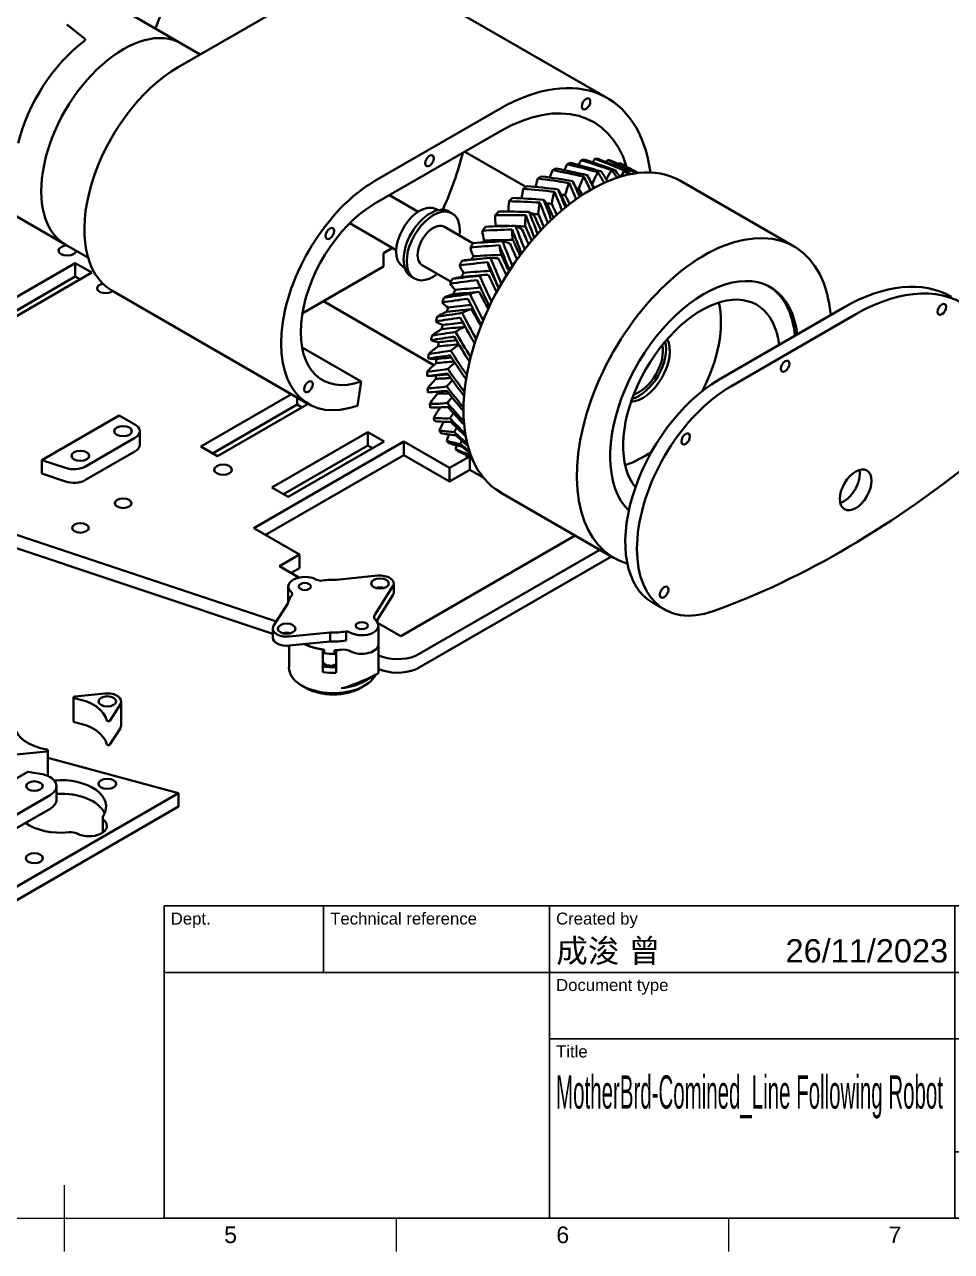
# Model space of a CAD drawing. Header units: millimetres. Extents: x 0 to 420, y 0 to 297.
# Drawn here: x 209 to 348.5, y 5 to 189.7 of the extents above; entities that cross this region are included whole.
import ezdxf
from ezdxf.enums import TextEntityAlignment as Align

# ---------------------------------------------------------------- set-up
doc = ezdxf.new("R2010")
doc.units = ezdxf.units.MM
doc.header["$LTSCALE"] = 0.75
for name, color, linetype, lineweight in [('BORDER', 7, 'Continuous', 25), ('TITLEBLOCK', 7, 'Continuous', 35), ('Visible', 7, 'Continuous', 50)]:
    doc.layers.add(name, color=color, linetype=linetype, lineweight=lineweight)
doc.styles.add('FusionTitle', font='Arial.ttf')

# ---------------------------------------------------------------- blocks, each defined once
blk = doc.blocks.new('ISO_A3_SHEET')
at = {"layer": 'BORDER'}
for p, q in [((215, 5), (215, 15)), ((20, 10), (410, 10)), ((265, 5), (265, 10)), ((315, 5), (315, 10))]:
    blk.add_line(p, q, dxfattribs=at)
at = {"layer": 'BORDER', "style": 'FusionTitle'}
for s, p in [('5', (240, 7.5)), ('6', (290, 7.5)), ('7', (340, 7.5))]:
    blk.add_text(s, height=2.5, dxfattribs=at).set_placement(p, align=Align.MIDDLE)
blk = doc.blocks.new('ISO_TITLEBLOCK')
at = {"layer": 'TITLEBLOCK'}
for p, q in [((0, 47), (-180, 47)), ((-180, 47), (-180, 0)), ((-156, 37), (-156, 47)), ((-122, 0), (-122, 47)), ((-61, 0), (-61, 47)), ((0, 0), (0, 47)), ((-180, 37), (0, 37)), ((-122, 27), (0, 27)), ((-61, 10), (0, 10)), ((-51, 0), (-51, 10)), ((-15, 0), (-15, 10)), ((-180, 0), (0, 0))]:
    blk.add_line(p, q, dxfattribs=at)
at = {"layer": 'TITLEBLOCK', "style": 'FusionTitle'}
for s, p in [('Dept.', (-179, 46)), ('Technical reference', (-155, 46)), ('Created by', (-121, 46)), ('Approved by', (-60, 46)), ('Document type', (-121, 36)), ('Document status', (-60, 36)), ('Title', (-121, 26)), ('DWG No.', (-60, 26)), ('Rev.', (-60, 9)), ('Date of issue', (-50, 9)), ('Sheet', (-14, 9))]:
    blk.add_text(s, height=1.8, dxfattribs=at).set_placement(p, align=Align.TOP_LEFT)
for tag, height, p in [('DEPT', 3.5, (-179, 42)), ('TECHNICAL_REFERENCE', 3.5, (-155, 42)), ('CREATED_BY', 3.5, (-121, 42)), ('APPROVED_BY', 3.5, (-60, 42)), ('DOCUMENT_TYPE', 3.5, (-121, 32)), ('DOCUMENT_STATUS', 3.5, (-60, 32)), ('TITLE_1', 5, (-121, 21.5)), ('TITLE_2', 5, (-121, 14)), ('TITLE_3', 5, (-121, 6.5)), ('DATE_OF_ISSUE', 3.5, (-50, 5))]:
    blk.add_attdef(tag, text='', height=height, dxfattribs=at).set_placement(p, align=Align.TOP_LEFT)
for tag, p in [('CREATED_DATE', (-62, 42)), ('APPROVED_DATE', (-0.99, 42))]:
    blk.add_attdef(tag, text='', height=3.5, dxfattribs=at).set_placement(p, align=Align.TOP_RIGHT)
for tag, height, p in [('DRAWING_NUMBER', 5, (-30.5, 19.75)), ('REV', 3.5, (-56, 4.85)), ('SHEET', 3.5, (-7.5, 4.85))]:
    blk.add_attdef(tag, text='', height=height, dxfattribs=at).set_placement(p, align=Align.TOP_CENTER)

msp = doc.modelspace()

# ---------------------------------------------------------------- linework, layer by layer
at = {"layer": 'Visible', "extrusion": (1e-16, 0.816497, 0.57735)}
for p, q in [((250.91, 194.08), (232.1, 183.22)), ((267.09, 195.68), (296.72, 178.58)), ((221.38, 193.27), (232.58, 186.81)), ((218.02, 187.54), (215.38, 189.66)), ((232.58, 186.81), (235.45, 185.15)), ((261.73, 166.12), (280.54, 176.97)), ((280.54, 173.57), (261.73, 162.71)), ((275.26, 170.52), (284.45, 165.22)), ((301.19, 167.37), (301.3, 167.3)), ((307.74, 166.12), (324.83, 156.25)), ((203.93, 163.03), (215.12, 156.57)), ((263.93, 163.99), (268.26, 161.49)), ((271.22, 161.71), (270.96, 161.86)), ((273.35, 161.24), (272.88, 161.51)), ((257.93, 159.75), (264.93, 155.71)), ((272.19, 159.22), (276.51, 156.72)), ((215.12, 156.57), (218.54, 154.6)), ((263.03, 155.26), (264.37, 156.04)), ((263.03, 153.22), (263.03, 155.26)), ((202.15, 145.41), (216.62, 153.76)), ((216.62, 151.72), (216.62, 153.76)), ((216.62, 153.76), (219.1, 152.34)), ((268.85, 153.45), (273.18, 150.95)), ((216.62, 151.72), (203.92, 144.39)), ((219.1, 152.34), (204.63, 143.98)), ((217.33, 151.32), (216.62, 151.72)), ((250.8, 146.16), (263.03, 153.22)), ((266.22, 153.05), (265.96, 153.2)), ((267.69, 151.43), (267.22, 151.7)), ((222.12, 149.64), (251.75, 132.54)), ((270.6, 138.41), (253.99, 148)), ((332.32, 147.07), (313.52, 136.22)), ((334.09, 146.05), (315.28, 135.2)), ((250.76, 141.07), (259.64, 135.95)), ((259.64, 135.95), (259.09, 132.29)), ((235.53, 126.14), (249.18, 134.02)), ((250, 132.45), (250, 133.54)), ((250, 132.45), (237.3, 125.12)), ((251.66, 132.59), (238.01, 124.71)), ((250.71, 132.04), (250, 132.45)), ((223.24, 130.84), (211.58, 124.11)), ((225.6, 129.48), (223.24, 130.84)), ((218.17, 123.15), (225.6, 127.44)), ((226.33, 126.42), (226.33, 128.46)), ((246.2, 119.98), (260.67, 128.33)), ((260.67, 126.29), (260.67, 128.33)), ((260.67, 128.33), (263.14, 126.9)), ((238.01, 124.71), (235.53, 126.14)), ((243.5, 113.87), (266.07, 126.91)), ((260.67, 126.29), (247.97, 118.96)), ((263.14, 126.9), (248.68, 118.55)), ((261.38, 125.88), (260.67, 126.29)), ((266.07, 124.87), (266.07, 126.91)), ((266.07, 126.91), (272.97, 122.93)), ((211.58, 124.11), (215.15, 122.92)), ((211.58, 122.07), (211.58, 124.11)), ((218.17, 121.11), (225.6, 125.4)), ((266.07, 124.87), (245.27, 112.85)), ((272.97, 120.89), (266.07, 124.87)), ((272.97, 122.93), (275.8, 124.56)), ((276.01, 122.64), (276.01, 124.43)), ((276.41, 124.19), (276.3, 124.26)), ((211.58, 122.07), (215.15, 120.88)), ((272.97, 120.89), (272.97, 122.93)), ((276.01, 122.64), (272.97, 120.89)), ((278.03, 121.48), (276.01, 122.64)), ((248.68, 118.55), (246.2, 119.98)), ((280.65, 119.21), (297.74, 109.35)), ((203.44, 114.31), (246.91, 99.82)), ((250.39, 109.89), (243.5, 113.87)), ((291.86, 112.74), (265.62, 97.59)), ((203.44, 112.27), (246.36, 97.96)), ((247.35, 108.14), (250.39, 109.89)), ((250.39, 107.85), (250.39, 109.89)), ((268.41, 94.92), (295.57, 110.6)), ((268.41, 92.88), (297.33, 109.58)), ((250.3, 106.43), (247.35, 108.14)), ((250.39, 107.85), (249.12, 107.12)), ((255.96, 106.09), (262.12, 106.72)), ((264.57, 105.53), (264.57, 104.17)), ((248.68, 105.08), (248.68, 102.77)), ((264.44, 105.12), (261.73, 100.81)), ((264.44, 103.76), (261.97, 99.84)), ((246.48, 99.14), (248.62, 102.54)), ((303.54, 102.64), (305.31, 101.62)), ((262.13, 100.09), (262.13, 99.62)), ((246.36, 98.73), (246.36, 97.37)), ((248.68, 98), (248.68, 98.12)), ((254.97, 98.17), (248.8, 97.54)), ((248.81, 97.99), (248.81, 98.11)), ((254.97, 96.81), (254.97, 98.17)), ((257.41, 96.96), (257.41, 98.32)), ((265.62, 97.59), (262.14, 99.6)), ((262.25, 99.18), (262.25, 96.39)), ((254.97, 96.81), (248.8, 96.18)), ((248.81, 95.7), (248.81, 96.18)), ((262.25, 92.1), (262.25, 96.39)), ((248.8, 92.88), (248.8, 95.94)), ((253.9, 95.6), (253.9, 92.2)), ((254.11, 95.57), (254.11, 95.03)), ((255.66, 95.49), (255.66, 94.95)), ((255.87, 92.1), (255.87, 95.5)), ((262.25, 94.71), (262.87, 94.5)), ((262.25, 92.67), (262.87, 92.46)), ((260.18, 90.84), (261.88, 91.82)), ((216.56, 88.52), (221.09, 88.98)), ((251.34, 89.81), (250.75, 90.15)), ((259.59, 89.81), (260.18, 90.15)), ((216.37, 88.38), (216.37, 84.78)), ((223.41, 87.38), (221.84, 84.88)), ((223.53, 87.79), (223.53, 84.19)), ((223.41, 83.77), (221.84, 81.28)), ((212.3, 80.26), (207.77, 79.8)), ((212.49, 80.4), (212.49, 76.79)), ((232.16, 73.99), (212.49, 79.29)), ((194.77, 68.7), (209.47, 77.19)), ((209.47, 77.19), (211.33, 76.9)), ((212.3, 76.66), (212.28, 76.66)), ((196.8, 53.58), (232.16, 73.99)), ((213.8, 75.04), (213.8, 73)), ((232.16, 71.95), (232.16, 73.99)), ((212.83, 73.68), (196.8, 64.42)), ((196.8, 51.54), (232.16, 71.95)), ((212.83, 71.64), (196.8, 62.38)), ((220.76, 70.31), (220.76, 68.27))]:
    msp.add_line(p, q, dxfattribs=at)
at = {"layer": 'Visible'}
for centre, radius, start, end in [((306.13, 161.02), 17.25, 153.7671, 157.068), ((308.39, 160.08), 18.08, 149.63, 152.2049), ((309.87, 159.09), 18.25, 145.4736, 147.416), ((310.6, 158.17), 17.76, 141.2132, 142.5511), ((310.67, 157.39), 16.66, 136.7557, 137.4534), ((299.56, 162.23), 13.97, 162.309, 167.6876), ((303.14, 161.79), 15.83, 157.966, 162.1661), ((306.18, 160.51), 14.46, 154.2645, 162.1202), ((308.43, 159.89), 15.14, 150.1349, 157.7519), ((310.99, 158.59), 16.4, 146.1721, 151.754), ((312.64, 157.26), 16.89, 142.0393, 145.8288), ((295.56, 162.23), 11.81, 166.8745, 173.8892), ((300.21, 160.95), 12, 162.8794, 171.7771), ((303.4, 160.89), 13.38, 158.482, 166.7559), ((291.35, 161.69), 9.54, 171.7314, 181.1456), ((296.75, 160.61), 10.44, 167.5605, 177.3253), ((284.68, 160.72), 3.52, 26.4769, 46.6463), ((287.42, 160.57), 7.59, 177.0844, 189.1706), ((293.18, 159.82), 8.83, 172.6477, 183.5705), ((283.36, 158.78), 3.11, 37.3078, 59.2297), ((281.96, 156.52), 2.98, 49.3861, 71.9425), ((284.06, 158.98), 6.16, 183.2988, 197.1812), ((280.6, 153.91), 3.13, 62.1041, 83.9345), ((289.66, 158.58), 7.28, 178.2903, 190.7126), ((280.99, 157.01), 4.97, 190.4273, 206.462), ((286.35, 156.91), 5.9, 184.6726, 198.9678), ((278.3, 154.74), 4.04, 198.7143, 217.1171), ((275.88, 148.8), 5.41, 95.2792, 100.8703), ((283.92, 155.05), 5.36, 192.66, 204.096), ((279.41, 150.96), 3.57, 74.6107, 94.6304), ((275.2, 146.34), 5.34, 96.3639, 109.9633), ((278.51, 147.69), 4.29, 86.176, 103.872), ((282.16, 153.21), 5.44, 201.9294, 204.8327), ((275, 142.95), 6.29, 103.6023, 117.3046), ((278.02, 144.17), 5.3, 96.4246, 111.7905), ((275.35, 139.24), 7.72, 111.5061, 123.4466), ((277.98, 140.49), 6.56, 105.3123, 118.624), ((278.43, 136.79), 8.04, 112.984, 124.6111), ((276.17, 135.61), 9.3, 118.3606, 128.9075), ((277.38, 132.21), 10.91, 124.3801, 133.8604), ((279.68, 132.72), 10.22, 121.1421, 129.7374), ((278.9, 129.16), 12.43, 129.756, 138.4458), ((281.44, 128.93), 12.46, 128.0313, 134.5055), ((280.58, 126.57), 13.73, 134.6497, 142.7799), ((283.51, 125.62), 14.56, 134.0025, 138.9955), ((282.29, 124.52), 14.7, 139.1949, 146.9622), ((285.71, 122.93), 16.31, 139.3774, 143.2868), ((284.16, 122.9), 15.54, 143.9856, 151.0293), ((287.82, 120.94), 17.56, 144.3871, 147.4595), ((286.48, 121.56), 16.61, 149.9653, 155.032), ((288.19, 121.06), 16.75, 155.6845, 159.2331), ((289.67, 119.67), 18.2, 149.2124, 151.5937), ((289.31, 121.22), 16.1, 161.5622, 163.6788), ((291.14, 119.07), 18.17, 154.0082, 155.7717), ((292.17, 119.06), 17.49, 158.9249, 160.0803)]:
    msp.add_arc(centre, radius, start, end, dxfattribs=at)
at = {"layer": 'Visible', "extrusion": (0, -1e-16, -1)}
for centre, radius, start, end in [((-285.67, 162.32), 4.41, 145.2724, 155.051), ((-272.73, 147.33), 2.99, 285.7122, 308.2216), ((-270.58, 143.05), 3.74, 265.3033, 282.9861), ((-236.95, 145.33), 59.07, 245.6604, 249.0517)]:
    msp.add_arc(centre, radius, start, end, dxfattribs=at)
at = {"layer": 'Visible', "extrusion": (0, -2e-16, -1)}
msp.add_arc((-276.05, 152.29), 3.41, 310.9826, 331.6185, dxfattribs=at)
at = {"layer": 'Visible', "extrusion": (-1e-16, 0, -1)}
for centre, radius, start, end in [((-274.2, 149.78), 3.06, 298.3252, 320.5048), ((-271.55, 145.05), 3.2, 273.9578, 295.4551)]:
    msp.add_arc(centre, radius, start, end, dxfattribs=at)
at = {"layer": 'Visible', "extrusion": (0, 1e-16, -1)}
msp.add_arc((-269.7, 141.48), 4.72, 264.8992, 271.5, dxfattribs=at)
at = {"layer": 'Visible', "extrusion": (0, 0, -1)}
for centre, start, end in [((-250.33, 98.03), 357.8108, 3.1092), ((-255.01, 94.81), 238.6771, 312.2598)]:
    msp.add_arc(centre, 1.65, start, end, dxfattribs=at)
at = {"layer": 'Visible', "extrusion": (1e-16, -1e-16, -1)}
msp.add_arc((-256.11, 94.45), 4.71, 245.4453, 263.391, dxfattribs=at)
at = {"layer": 'Visible', "extrusion": (-1e-16, -1e-16, -1)}
for centre, major_axis, start_param, end_param in [((209.22, 191.73), (16.18, 28.03), 0.814683, 1.339438), ((287.18, 146.72), (11.51, 19.93), 4.502336, 4.533946), ((255.46, 102.13), (6.67, 0), 0.349066, 0.354541), ((255.46, 99.34), (-6.67, 0), -1.366139, -0.861776)]:
    msp.add_ellipse(centre, major_axis=major_axis, ratio=0.57735, start_param=start_param, end_param=end_param, dxfattribs=at)
at = {"layer": 'Visible'}
for centre, major_axis, start_param, end_param in [((223.85, 171.69), (8.73, 15.12), 0, 3.141593), ((223.85, 171.69), (8.73, 15.12), 0, 3.141593), ((219.73, 174.07), (8.73, 15.12), 0.930745, 2.036315), ((232.1, 166.93), (9.98, 17.28), 0.785398, 3.141593), ((280.54, 150.55), (16.18, 28.03), -0.642893, 0.785398), ((253.27, 166.3), (16.18, 28.03), -1.402595, -1.111704), ((261.73, 149.82), (9.98, 17.28), 0.785398, 3.738528), ((270.52, 156.33), (1.67, 2.89), 0, 3.141593), ((293.07, 143.31), (12.44, 21.56), 1.435331, 1.466438), ((293.07, 143.31), (12.44, 21.56), 1.560995, 1.592102), ((310.87, 133.04), (10, 17.32), -0.684454, -0.02084), ((332.32, 120.65), (16.18, 28.03), 0, 0.785398), ((334.09, 119.63), (16.18, 28.03), -0.992889, 0.785398), ((293.07, 143.31), (12.44, 21.56), 1.686659, 1.717766), ((301.47, 138.47), (2.55, 4.42), 3.699644, 5.725134), ((313.52, 119.92), (9.98, 17.28), 0.785398, 3.141593), ((315.28, 118.9), (9.98, 17.28), 0.785398, 3.738528), ((223.83, 128.46), (-2.5, 0), 2.356194, 3.926991), ((223.83, 126.42), (2.5, 0), -0.785398, 0), ((332.11, 230.47), (73.48, 127.27), 3.738528, 4.133987), ((216.4, 124.17), (-2.5, 0), 1.047198, 2.356194), ((216.4, 122.13), (2.5, 0), 4.18879, 5.497787), ((251.18, 105.08), (-0.917, 0), 3.141593, 9.424778), ((253.97, 106.86), (-1.67, 0), 0.836069, 1.296206), ((262.48, 105.53), (-1.33, 0), 3.141593, 9.424778), ((247.65, 103.8), (1.67, 0), 0.100057, 0.560195), ((262.48, 104.17), (1.33, 0), 1.084101, 2.057491), ((263.28, 100.46), (1.67, 0), 2.787052, 3.701787), ((248.44, 97.37), (-1.33, 0), 4.225694, 5.199084), ((256.95, 97.4), (1.67, 0), 0.836069, 1.296206), ((259.75, 99.18), (-0.917, 0), 3.141593, 9.424778), ((255.46, 95.94), (6.67, 0), 3.080195, 3.202991), ((255.01, 95.84), (-1.67, 0), 0.842272, 0.995952), ((255.46, 98.8), (-6.67, 0), 1.366139, 1.600921), ((255.01, 95.84), (-1.67, 0), 1.971108, 2.11141), ((255.46, 92.88), (-6.67, 0), 0, 2.861813), ((265.17, 94.75), (4.58, 0), 4.18879, 5.497787), ((255.46, 95.94), (-6.67, 0), 1.334865, 1.632194), ((259.75, 92.65), (-2.5, 0), 2.238651, 2.299205), ((216.6, 88.38), (0.232, 0), 1.745329, 4.408333), ((214.43, 84.39), (-7.02, 0), 3.271116, 4.408333), ((214.43, 84.39), (-7.02, 0), 0.129523, 1.26674), ((221.62, 84.93), (-0.232, 0), 0.129523, 2.792527), ((212.26, 80.4), (-0.232, 0), 1.745329, 4.408333), ((214.43, 69.94), (6.85, 0), 0.261022, 1.662152), ((222.24, 70.31), (1.48, 0), 2.787051, 3.701787), ((215.92, 67.25), (-1.48, 0), 3.977661, 4.892397)]:
    msp.add_ellipse(centre, major_axis=major_axis, ratio=0.57735, start_param=start_param, end_param=end_param, dxfattribs=at)
at = {"layer": 'Visible', "extrusion": (-1e-16, 0, -1)}
for centre, major_axis, start_param, end_param in [((280.54, 150.55), (14.1, 24.42), -0.785398, 0.490382), ((269.93, 169.15), (0.458, 0.794), 1.570796326798686, 7.853981633978272), ((287.18, 146.72), (12.44, 21.56), -0.461129, -0.430022), ((287.18, 146.72), (12.44, 21.56), -0.83812, -0.807013), ((287.18, 146.72), (12.44, 21.56), -0.712456, -0.681349), ((287.18, 146.72), (11.51, 19.93), -1.251483, -1.246584), ((287.18, 146.72), (11.51, 19.93), -1.389206, -1.372248), ((287.18, 146.72), (12.44, 21.56), -1.466438, -1.435331), ((287.18, 146.72), (12.44, 21.56), 4.691083, 4.72219), ((287.18, 146.72), (11.51, 19.93), -1.525249, -1.497912), ((287.18, 146.72), (11.51, 19.93), 4.628139, 4.65961), ((221.15, 149.95), (1.25, 0), 0.537559, 4.424773), ((302.03, 138.14), (8.33, 14.43), 0.55899, 1.49067), ((287.18, 146.72), (11.51, 19.93), 4.376673, 4.408282), ((287.18, 146.72), (11.51, 19.93), 4.251009, 4.282619), ((287.18, 146.72), (11.51, 19.93), 3.999682, 4.031205), ((323.49, 138.23), (0.458, 0.794), 1.570796326785655, 7.853981633965241), ((287.18, 146.72), (12.44, 21.56), 3.308783, 3.339889), ((287.18, 146.72), (12.44, 21.56), 3.183119, 3.214226), ((334.09, 119.63), (1.69, 2.92), 1.57079632679415, 7.853981633973736), ((332.32, 120.65), (1.69, 2.92), 0.551286, 2.590307), ((217.4, 113.9), (1.25, 0), 1.570796326795036, 7.853981633974622), ((255.46, 102.13), (6.88, 0), 3.24385, 3.602785), ((259.75, 96.39), (-2.5, 0), 3.141593, 5.447117)]:
    msp.add_ellipse(centre, major_axis=major_axis, ratio=0.57735, start_param=start_param, end_param=end_param, dxfattribs=at)
at = {"layer": 'Visible', "extrusion": (0, 0, -1)}
for centre, major_axis, start_param, end_param in [((293.5, 177.71), (0.458, 0.794), 1.570796326796715, 7.853981633976301), ((215.44, 155.64), (-1.33, 0), 3.174336, 7.821239), ((347.06, 146.79), (0.458, 0.794), 1.570796326788636, 7.853981633968222), ((301.47, 138.47), (2.89, 5), 0.525653, 2.61594), ((223.83, 128.46), (1.33, 0), 1.570796326796805, 7.853981633976392), ((217.4, 124.75), (1.33, 0), 1.570796326796028, 7.853981633975615), ((238.88, 122.66), (1.33, 0), 1.570796326796886, 7.853981633976472), ((223.83, 117.61), (1.25, 0), 1.570796326795729, 7.853981633975315), ((255.46, 99.34), (6.67, 0), 1.806727, 2.279816), ((256.95, 94.61), (1.67, 0), 4.532381, 5.447117), ((221.45, 75.38), (-1.33, 0), 4.712389, 10.995574), ((210.47, 64.19), (1.29, 0), 1.570796326795335, 7.853981633974921)]:
    msp.add_ellipse(centre, major_axis=major_axis, ratio=0.57735, start_param=start_param, end_param=end_param, dxfattribs=at)
at = {"layer": 'Visible', "extrusion": (-4e-16, 1e-16, -1)}
msp.add_ellipse((294.2, 142.67), major_axis=(13.54, 23.45), ratio=0.57735, start_param=3.141593, end_param=6.283185, dxfattribs=at)
at = {"layer": 'Visible', "extrusion": (-2e-16, -1e-16, -1)}
for start_param, end_param in [(-0.586792, -0.555685), (-0.335465, -0.304358), (-0.084138, -0.053031), (-1.089447, -1.05834), (-1.215111, -1.184004), (-1.340775, -1.309668)]:
    msp.add_ellipse((287.18, 146.72), major_axis=(12.44, 21.56), ratio=0.57735, start_param=start_param, end_param=end_param, dxfattribs=at)
at = {"layer": 'Visible', "extrusion": (0, -1e-16, -1)}
for centre, major_axis, start_param, end_param in [((287.18, 146.72), (12.44, 21.56), -0.209801, -0.178694), ((268.46, 157.53), (2.5, 4.33), 3.141593, 6.283185), ((270.52, 156.33), (2.83, 4.91), 2.199671, 7.225107), ((311.28, 132.8), (10, 17.32), 3.287688, 6.937969), ((287.18, 146.72), (12.44, 21.56), 4.314092, 4.345199), ((287.18, 146.72), (12.44, 21.56), 4.188428, 4.219535), ((302.03, 138.14), (2.89, 5), 0.339914, 2.801679), ((287.18, 146.72), (12.44, 21.56), 3.937101, 3.968208), ((302.03, 138.14), (8.33, 14.43), 2.241239, 2.582603), ((255.46, 102.13), (-6.87, 0), 1.284137, 1.643072), ((262.48, 105.53), (-2.08, 0), 1.396263, 3.490659), ((262.48, 104.17), (-2.08, 0), 3.141593, 3.490659), ((259.75, 99.18), (-2.5, 0), 2.581398, 5.447117), ((255.46, 102.13), (6.88, 0), 1.284137, 1.643072), ((255.46, 100.77), (6.88, 0), 1.284137, 1.643072), ((259.75, 96.39), (-2.5, 0), 3.141593, 5.447117), ((255.46, 99.34), (6.67, 0), 1.390788, 1.540672), ((255.46, 99.34), (-6.67, 0), 4.532381, 4.650991), ((256.95, 94.61), (1.67, 0), 4.532381, 5.447117), ((265.17, 96.79), (-4.58, 0), 3.926991, 5.235988), ((255.46, 93.56), (-6.67, 0), 3.926991, 4.532381)]:
    msp.add_ellipse(centre, major_axis=major_axis, ratio=0.57735, start_param=start_param, end_param=end_param, dxfattribs=at)
at = {"layer": 'Visible', "extrusion": (-2e-16, 0, -1)}
for centre, major_axis, start_param, end_param in [((287.18, 146.72), (12.44, 21.56), -0.963783, -0.932677), ((311.28, 132.8), (13.54, 23.45), 3.004063, 6.972255), ((287.18, 146.72), (11.51, 19.93), 4.125345, 4.156955), ((287.18, 146.72), (11.51, 19.93), 3.874018, 3.901725), ((287.18, 146.72), (12.44, 21.56), 3.811437, 3.842544), ((287.18, 146.72), (11.51, 19.93), 3.748354, 3.76411)]:
    msp.add_ellipse(centre, major_axis=major_axis, ratio=0.57735, start_param=start_param, end_param=end_param, dxfattribs=at)
at = {"layer": 'Visible', "extrusion": (-2e-16, -2e-16, -1)}
msp.add_ellipse((261.73, 149.82), major_axis=(7.9, 13.68), ratio=0.57735, start_param=2.544657, end_param=5.497787, dxfattribs=at)
at = {"layer": 'Visible', "extrusion": (-3e-16, 0, -1)}
for centre, major_axis, start_param, end_param in [((270.05, 156.61), (2.83, 4.91), 3.141593, 6.283185), ((254.94, 158.21), (0.458, 0.794), 1.570796326789813, 7.8539816339694), ((310.87, 133.04), (8.33, 14.43), 3.360771, 6.94736), ((251.71, 135.14), (0.458, 0.794), 1.570796326795218, 7.853981633974804), ((308.5, 127.29), (0.458, 0.794), 1.570796326792497, 7.853981633972083), ((305.26, 104.22), (0.458, 0.794), 1.570796326799406, 7.853981633978992)]:
    msp.add_ellipse(centre, major_axis=major_axis, ratio=0.57735, start_param=start_param, end_param=end_param, dxfattribs=at)
at = {"layer": 'Visible', "extrusion": (1e-16, -1e-16, -1)}
for start_param, end_param in [(4.56542, 4.596527), (4.439756, 4.470863), (4.062765, 4.093872), (3.685774, 3.716881), (3.56011, 3.591217), (3.434446, 3.465553)]:
    msp.add_ellipse((287.18, 146.72), major_axis=(12.44, 21.56), ratio=0.57735, start_param=start_param, end_param=end_param, dxfattribs=at)
at = {"layer": 'Visible', "extrusion": (-2e-16, 3e-16, -1)}
msp.add_ellipse((251.18, 105.08), major_axis=(-2.5, 0), ratio=0.57735, start_param=-0.560195, end_param=2.305524, dxfattribs=at)
at = {"layer": 'Visible', "extrusion": (-1e-16, -3e-16, -1)}
for centre, major_axis, end_param in [((248.44, 98.73), (-2.08, 0), 6.632251), ((248.44, 97.37), (-2.08, 0), 6.283185), ((221.45, 87.79), (2.08, 0), 6.632251)]:
    msp.add_ellipse(centre, major_axis=major_axis, ratio=0.57735, start_param=4.537856, end_param=end_param, dxfattribs=at)
at = {"layer": 'Visible'}
for centre, major_axis in [((248.44, 98.73), (1.33, 0)), ((221.45, 87.79), (1.33, 0)), ((210.47, 75.04), (1.25, 0))]:
    msp.add_ellipse(centre, major_axis=major_axis, ratio=0.57735, dxfattribs=at)
at = {"layer": 'Visible', "extrusion": (0, 4e-16, -1)}
msp.add_ellipse((255.46, 95.94), major_axis=(5.21, 0), ratio=0.57735, start_param=1.492175, end_param=1.874648, dxfattribs=at)
at = {"layer": 'Visible', "extrusion": (-1e-16, -2e-16, -1)}
for centre, major_axis, start_param, end_param in [((255.46, 92.2), (5.83, 0), 0.785398, 2.356194), ((216.6, 84.78), (-0.232, 0), -1.26674, 0), ((221.62, 81.32), (-0.232, 0), 3.490659, 6.153662), ((210.47, 75.04), (3.33, 0), -1.308997, 0.785398), ((212.26, 76.79), (0.232, 0), 0, 1.396263), ((210.47, 73), (3.33, 0), 0, 0.785398)]:
    msp.add_ellipse(centre, major_axis=major_axis, ratio=0.57735, start_param=start_param, end_param=end_param, dxfattribs=at)
at = {"layer": 'Visible', "extrusion": (0, 1e-16, -1)}
for centre, major_axis, start_param, end_param in [((214.43, 80.78), (7.02, 0), -1.26674, -0.129523), ((214.43, 71.98), (-6.85, 0), 1.428365, 3.496134), ((214.43, 71.98), (-6.85, 0), 4.532381, 5.601983)]:
    msp.add_ellipse(centre, major_axis=major_axis, ratio=0.57735, start_param=start_param, end_param=end_param, dxfattribs=at)
at = {"layer": 'Visible', "extrusion": (-2e-16, 1e-16, -1)}
msp.add_ellipse((221.45, 84.19), major_axis=(-2.08, 0), ratio=0.57735, start_param=3.141593, end_param=3.490659, dxfattribs=at)
at = {"layer": 'Visible', "extrusion": (0, -2e-16, -1)}
msp.add_ellipse((218.71, 69.03), major_axis=(-2.68, 0), ratio=0.57735, start_param=2.581398, end_param=5.447117, dxfattribs=at)
at = {"layer": 'Visible', "extrusion": (-1e-16, 3e-16, -1)}
msp.add_ellipse((222.24, 68.27), major_axis=(-1.48, 0), ratio=0.57735, start_param=-0.245317, end_param=0, dxfattribs=at)
at = {"layer": 'Visible', "extrusion": (-1.0753e-12, 1.6315e-12, -1)}
msp.add_open_spline([(218.02, 187.54), (218.04, 187.53), (218.06, 187.5), (218.09, 187.45), (218.1, 187.42), (218.09, 187.34), (218.08, 187.3), (218.02, 187.21), (217.98, 187.17), (217.94, 187.14)], degree=3, knots=[0.17021022, 0.17021022, 0.17021022, 0.17021022, 0.18288415, 0.18288415, 0.20160494, 0.20160494, 0.22409891, 0.22409891, 0.24659288, 0.24659288, 0.24659288, 0.24659288], dxfattribs=at)
at = {"layer": 'Visible'}
for points in [[(295.3, 167.43), (293.76, 167.87), (292.21, 168.28), (290.65, 168.64)], [(295.82, 167.53), (294.29, 168), (292.74, 168.43), (291.19, 168.82)], [(297.37, 167.72), (295.85, 168.26), (294.32, 168.76), (292.79, 169.22)], [(297.87, 167.74), (296.36, 168.3), (294.83, 168.82), (293.3, 169.3)], [(299.32, 167.65), (297.84, 168.28), (296.34, 168.88), (294.83, 169.44)], [(299.79, 167.58), (298.31, 168.24), (296.82, 168.85), (295.32, 169.43)], [(301.05, 167.27), (299.63, 167.98), (298.2, 168.66), (296.76, 169.3)], [(301.14, 167.28), (299.85, 167.95), (298.54, 168.6), (297.21, 169.21)], [(301.29, 167.3), (300.38, 167.82), (299.46, 168.32), (298.53, 168.8)], [(301.19, 167.37), (300.45, 167.8), (299.7, 168.22), (298.95, 168.62)], [(290.96, 165.8), (289.39, 166.06), (287.82, 166.28), (286.25, 166.48)], [(291.5, 166.07), (289.94, 166.35), (288.37, 166.6), (286.8, 166.81)], [(293.15, 166.78), (291.59, 167.13), (290.03, 167.45), (288.46, 167.73)], [(293.69, 166.98), (292.13, 167.35), (290.57, 167.68), (289.01, 167.98)], [(288.75, 164.48), (287.18, 164.66), (285.62, 164.8), (284.06, 164.91)], [(289.29, 164.84), (287.73, 165.03), (286.16, 165.2), (284.6, 165.33)], [(292.42, 164.94), (292.27, 164.98), (292.13, 165.01), (291.98, 165.04)], [(286.56, 162.86), (285, 162.96), (283.45, 163.02), (281.91, 163.06)], [(287.1, 163.29), (285.54, 163.4), (283.98, 163.49), (282.43, 163.55)], [(284.43, 160.95), (282.89, 160.98), (281.36, 160.98), (279.85, 160.96)], [(284.95, 161.45), (283.4, 161.49), (281.87, 161.51), (280.35, 161.5)], [(284.43, 160.95), (284.85, 159.86), (285.28, 158.74), (285.72, 157.6)], [(286.33, 161.1), (286, 161.12), (285.67, 161.15), (285.34, 161.17)], [(282.88, 159.35), (281.36, 159.33), (279.86, 159.29), (278.37, 159.22)], [(282, 159.34), (281.31, 159.35), (280.62, 159.36), (279.94, 159.36)], [(282.88, 159.35), (283.33, 158.2), (283.78, 157.03), (284.26, 155.83)], [(284.37, 159.27), (283.91, 159.29), (283.44, 159.31), (282.98, 159.32)], [(280.93, 157.03), (279.44, 156.96), (277.98, 156.86), (276.53, 156.75)], [(282.38, 158.8), (280.88, 158.76), (279.38, 158.71), (277.9, 158.63)], [(282.51, 157.23), (281.05, 157.23), (279.6, 157.2), (278.17, 157.16)], [(280.93, 157.03), (281.41, 155.82), (281.91, 154.59), (282.42, 153.35)], [(282.38, 158.8), (282.84, 157.63), (283.31, 156.44), (283.79, 155.23)], [(282.51, 157.23), (282.85, 156.46), (283.2, 155.68), (283.55, 154.9)], [(283.9, 158.78), (284.21, 158.06), (284.53, 157.33), (284.86, 156.58)], [(280.46, 156.43), (278.99, 156.34), (277.54, 156.23), (276.1, 156.11)], [(280.46, 156.43), (280.96, 155.2), (281.46, 153.96), (281.99, 152.71)], [(282.06, 156.68), (282.41, 155.9), (282.76, 155.11), (283.12, 154.31)], [(278.7, 153.87), (277.27, 153.74), (275.86, 153.6), (274.47, 153.44)], [(279.12, 154.52), (277.68, 154.4), (276.26, 154.26), (274.86, 154.11)], [(280.77, 154.99), (279.34, 154.94), (277.93, 154.87), (276.54, 154.79)], [(278.7, 153.87), (279.23, 152.61), (279.79, 151.33), (280.36, 150.04)], [(279.12, 154.52), (279.64, 153.26), (280.19, 151.99), (280.75, 150.71)], [(280.35, 154.4), (280.73, 153.58), (281.12, 152.75), (281.51, 151.91)], [(280.77, 154.99), (281.08, 154.3), (281.4, 153.6), (281.73, 152.9)], [(277.48, 151.86), (276.09, 151.7), (274.72, 151.54), (273.38, 151.36)], [(279.16, 152.59), (277.78, 152.51), (276.42, 152.41), (275.08, 152.3)], [(277.48, 151.86), (278.06, 150.57), (278.65, 149.27), (279.27, 147.96)], [(278.8, 151.97), (279.21, 151.12), (279.63, 150.27), (280.05, 149.41)], [(277.11, 151.18), (275.73, 151.02), (274.38, 150.85), (273.05, 150.67)], [(277.62, 150.07), (276.33, 149.96), (275.06, 149.84), (273.81, 149.72)], [(277.11, 151.18), (277.7, 149.88), (278.31, 148.58), (278.94, 147.27)], [(275.73, 148.39), (274.41, 148.21), (273.11, 148.02), (271.84, 147.83)], [(276.05, 149.09), (274.72, 148.91), (273.4, 148.73), (272.12, 148.54)], [(277.39, 149.43), (276.08, 149.31), (274.79, 149.19), (273.53, 149.06)], [(275.73, 148.39), (276.37, 147.08), (277.04, 145.76), (277.73, 144.45)], [(276.05, 149.09), (276.68, 147.78), (277.33, 146.46), (278.01, 145.14)], [(277.42, 149.43), (277.86, 148.58), (278.31, 147.72), (278.77, 146.86)], [(274.84, 146.25), (273.56, 146.07), (272.32, 145.87), (271.1, 145.68)], [(276.25, 146.82), (274.98, 146.69), (273.74, 146.56), (272.52, 146.42)], [(276.19, 147.45), (275.03, 147.33), (273.88, 147.21), (272.75, 147.09)], [(274.84, 146.25), (275.52, 144.95), (276.22, 143.65), (276.96, 142.34)], [(276.25, 146.82), (276.71, 145.98), (277.19, 145.14), (277.67, 144.3)], [(274.57, 145.55), (273.32, 145.36), (272.08, 145.17), (270.88, 144.98)], [(274.98, 144.79), (273.94, 144.68), (272.92, 144.56), (271.92, 144.45)], [(274.57, 145.55), (275.27, 144.25), (275.99, 142.95), (276.73, 141.65)], [(275.29, 144.18), (275.36, 144.06), (275.44, 143.94), (275.51, 143.82)], [(273.66, 142.7), (274.4, 141.43), (275.17, 140.17), (275.97, 138.92)], [(273.86, 143.4), (274.59, 142.13), (275.35, 140.85), (276.13, 139.59)], [(273.15, 140.57), (273.92, 139.35), (274.72, 138.13), (275.55, 136.92)], [(273.01, 139.88), (273.8, 138.67), (274.6, 137.47), (275.44, 136.28)], [(272.63, 137.15), (273.44, 136.02), (274.28, 134.9), (275.13, 133.79)], [(272.7, 137.82), (273.51, 136.66), (274.34, 135.52), (275.19, 134.39)], [(272.53, 135.17), (273.35, 134.12), (274.19, 133.08), (275.05, 132.05)], [(272.53, 134.54), (273.35, 133.52), (274.19, 132.5), (275.04, 131.51)], [(272.63, 132.68), (273.44, 131.76), (274.26, 130.84), (275.1, 129.94)], [(272.7, 132.1), (273.5, 131.2), (274.31, 130.33), (275.14, 129.46)], [(248.68, 97.97), (248.68, 97.98), (248.68, 97.99), (248.68, 98)]]:
    msp.add_open_spline(points, degree=3, dxfattribs=at)
at = {"layer": 'Visible', "extrusion": (-8.57359e-11, -4.22108e-11, -1)}
msp.add_open_spline([(293.15, 166.78), (293.49, 166.13), (293.82, 165.46), (294.15, 164.75)], degree=3, dxfattribs=at)
at = {"layer": 'Visible', "extrusion": (-3.5756e-11, -1.83597e-11, -1)}
msp.add_open_spline([(293.69, 166.98), (294.02, 166.36), (294.35, 165.71), (294.67, 165.05)], degree=3, dxfattribs=at)
at = {"layer": 'Visible', "extrusion": (-3.332e-11, -1.96836e-11, -1)}
msp.add_open_spline([(295.3, 167.43), (295.62, 166.92), (295.92, 166.38), (296.23, 165.83)], degree=3, dxfattribs=at)
at = {"layer": 'Visible', "extrusion": (7.6263e-12, 4.852e-12, -1)}
msp.add_open_spline([(295.82, 167.53), (296.13, 167.06), (296.43, 166.56), (296.72, 166.05)], degree=3, dxfattribs=at)
at = {"layer": 'Visible', "extrusion": (3.66406e-11, 2.74013e-11, -1)}
msp.add_open_spline([(297.37, 167.72), (297.64, 167.36), (297.91, 166.98), (298.17, 166.59)], degree=3, dxfattribs=at)
at = {"layer": 'Visible', "extrusion": (-4.34353e-11, -3.15962e-11, -1)}
msp.add_open_spline([(297.87, 167.74), (298.12, 167.41), (298.37, 167.08), (298.62, 166.74)], degree=3, dxfattribs=at)
at = {"layer": 'Visible', "extrusion": (-2.74621e-11, -2.51148e-11, -1)}
msp.add_open_spline([(299.32, 167.65), (299.51, 167.46), (299.69, 167.26), (299.87, 167.06)], degree=3, dxfattribs=at)
at = {"layer": 'Visible', "extrusion": (9.15266e-11, 9.11683e-11, -1)}
msp.add_open_spline([(299.79, 167.58), (299.93, 167.44), (300.08, 167.29), (300.23, 167.14)], degree=3, dxfattribs=at)
at = {"layer": 'Visible', "extrusion": (1.10193e-11, 4.646e-12, -1)}
msp.add_open_spline([(288.75, 164.48), (289.12, 163.58), (289.49, 162.66), (289.87, 161.71)], degree=3, dxfattribs=at)
at = {"layer": 'Visible', "extrusion": (-8.85228e-11, -3.58181e-11, -1)}
msp.add_open_spline([(289.29, 164.84), (289.66, 163.97), (290.03, 163.07), (290.4, 162.15)], degree=3, dxfattribs=at)
at = {"layer": 'Visible', "extrusion": (3.01005e-11, 1.38847e-11, -1)}
msp.add_open_spline([(290.96, 165.8), (291.31, 165.02), (291.66, 164.21), (292.02, 163.38)], degree=3, dxfattribs=at)
at = {"layer": 'Visible', "extrusion": (-7.58275e-11, -3.43299e-11, -1)}
msp.add_open_spline([(291.5, 166.07), (291.85, 165.32), (292.2, 164.55), (292.55, 163.75)], degree=3, dxfattribs=at)
at = {"layer": 'Visible', "extrusion": (7.12444e-07, 3.30243e-07, -1)}
msp.add_open_spline([(291.58, 165.9), (291.91, 165.19), (292.24, 164.48), (292.57, 163.76)], degree=3, dxfattribs=at)
at = {"layer": 'Visible', "extrusion": (-1.88996e-10, -1.04434e-10, -1)}
msp.add_open_spline([(292.42, 164.94), (292.59, 164.64), (292.77, 164.32), (292.94, 164.01)], degree=3, dxfattribs=at)
at = {"layer": 'Visible', "extrusion": (-4.55868e-08, -1.59708e-07, 1)}
msp.add_open_spline([(294.42, 165.62), (294.41, 165.62), (294.4, 165.63), (294.39, 165.63)], degree=3, dxfattribs=at)
at = {"layer": 'Visible', "extrusion": (-1.70647e-11, -1.25011e-11, -1)}
msp.add_open_spline([(294.42, 165.62), (294.53, 165.45), (294.65, 165.27), (294.76, 165.09)], degree=3, dxfattribs=at)
at = {"layer": 'Visible', "extrusion": (-1.97678e-10, -7.72176e-11, -1)}
msp.add_open_spline([(286.56, 162.86), (286.95, 161.86), (287.35, 160.83), (287.76, 159.78)], degree=3, dxfattribs=at)
at = {"layer": 'Visible', "extrusion": (9.05694e-11, 3.61001e-11, -1)}
msp.add_open_spline([(287.1, 163.29), (287.48, 162.31), (287.88, 161.31), (288.28, 160.28)], degree=3, dxfattribs=at)
at = {"layer": 'Visible', "extrusion": (-1.21783e-10, -1.02901e-09, 1)}
msp.add_open_spline([(288.34, 162.66), (288.08, 162.7), (287.82, 162.73), (287.55, 162.76)], degree=3, dxfattribs=at)
at = {"layer": 'Visible', "extrusion": (2.44555e-10, 1.1151e-10, -1)}
msp.add_open_spline([(288.34, 162.66), (288.59, 162.13), (288.84, 161.59), (289.09, 161.03)], degree=3, dxfattribs=at)
at = {"layer": 'Visible', "extrusion": (-1.04604e-07, -4.84874e-08, -1)}
msp.add_open_spline([(289.67, 164.18), (289.96, 163.55), (290.26, 162.91), (290.55, 162.27)], degree=3, dxfattribs=at)
at = {"layer": 'Visible', "extrusion": (-2.17696e-10, -1.26794e-09, 1)}
msp.add_open_spline([(290.38, 163.95), (290.16, 163.99), (289.94, 164.03), (289.72, 164.07)], degree=3, dxfattribs=at)
at = {"layer": 'Visible', "extrusion": (-2.84576e-10, -1.41323e-10, -1)}
msp.add_open_spline([(290.38, 163.95), (290.6, 163.53), (290.81, 163.09), (291.03, 162.65)], degree=3, dxfattribs=at)
at = {"layer": 'Visible', "extrusion": (1.28333e-09, 4.95217e-10, -1)}
msp.add_open_spline([(284.95, 161.45), (285.36, 160.38), (285.78, 159.28), (286.22, 158.16)], degree=3, dxfattribs=at)
at = {"layer": 'Visible', "extrusion": (6.28337e-10, 2.76902e-10, -1)}
msp.add_open_spline([(285.83, 160.66), (286.12, 160.01), (286.41, 159.36), (286.7, 158.69)], degree=3, dxfattribs=at)
at = {"layer": 'Visible', "extrusion": (-4.99209e-10, -2.21746e-10, -1)}
msp.add_open_spline([(286.33, 161.1), (286.61, 160.47), (286.89, 159.83), (287.17, 159.19)], degree=3, dxfattribs=at)
at = {"layer": 'Visible', "extrusion": (-2.5734e-10, -1.17555e-10, -1)}
msp.add_open_spline([(287.83, 162.29), (288.09, 161.74), (288.35, 161.17), (288.61, 160.59)], degree=3, dxfattribs=at)
at = {"layer": 'Visible', "extrusion": (1.19592e-09, 5.24561e-10, 1)}
msp.add_open_spline([(284.37, 159.27), (284.68, 158.57), (285, 157.86), (285.31, 157.13)], degree=3, dxfattribs=at)
at = {"layer": 'Visible', "extrusion": (-5.22116e-09, 5.81525e-08, 1)}
msp.add_open_spline([(275.38, 154.19), (276.27, 154.27), (277.17, 154.35), (278.07, 154.43)], degree=3, dxfattribs=at)
at = {"layer": 'Visible', "extrusion": (2.27492e-10, -9.69688e-09, 1)}
msp.add_open_spline([(282.45, 153.35), (282.44, 153.35), (282.44, 153.35), (282.43, 153.35), (282.43, 153.35), (282.42, 153.35)], degree=5, dxfattribs=at)
at = {"layer": 'Visible', "extrusion": (-8.7376e-10, 9.72983e-09, 1)}
msp.add_open_spline([(274.61, 151.65), (275.8, 151.75), (276.98, 151.86), (278.17, 151.97)], degree=3, dxfattribs=at)
at = {"layer": 'Visible', "extrusion": (-7.84089e-08, -3.63455e-08, -1)}
msp.add_open_spline([(280.37, 149.98), (279.92, 150.94), (279.48, 151.9), (279.03, 152.86)], degree=3, dxfattribs=at)
at = {"layer": 'Visible', "extrusion": (-1.15593e-07, -5.35903e-08, -1)}
msp.add_open_spline([(281.9, 152.52), (281.84, 152.65), (281.79, 152.78), (281.73, 152.9)], degree=3, dxfattribs=at)
at = {"layer": 'Visible', "extrusion": (-2.169e-08, -4.50591e-09, 1)}
msp.add_open_spline([(281.99, 152.71), (281.99, 152.7), (281.99, 152.69), (281.99, 152.69), (282, 152.68), (282, 152.67), (282, 152.67)], degree=5, knots=[-1, -1, -1, -1, -1, -1, -0.97777778, -0.97683991, -0.97683991, -0.97683991, -0.97683991, -0.97683991, -0.97683991], dxfattribs=at)
at = {"layer": 'Visible', "extrusion": (3.0097e-07, 1.39511e-07, 1)}
msp.add_open_spline([(277.8, 149.68), (277.6, 150.1), (277.41, 150.51), (277.22, 150.93)], degree=3, dxfattribs=at)
at = {"layer": 'Visible', "extrusion": (-2.85934e-09, -1.05376e-09, 1)}
msp.add_open_spline([(280.36, 150.04), (280.37, 150.03), (280.37, 150.03), (280.37, 150.02), (280.37, 150.01), (280.38, 150), (280.38, 150)], degree=5, knots=[-1, -1, -1, -1, -1, -1, -0.97777778, -0.97117919, -0.97117919, -0.97117919, -0.97117919, -0.97117919, -0.97117919], dxfattribs=at)
at = {"layer": 'Visible'}
msp.add_open_spline([(280.79, 150.72), (280.79, 150.72), (280.78, 150.72), (280.77, 150.71), (280.76, 150.71), (280.76, 150.71), (280.75, 150.71)], degree=5, knots=[0.97096676, 0.97096676, 0.97096676, 0.97096676, 0.97096676, 0.97096676, 0.97777778, 1, 1, 1, 1, 1, 1], dxfattribs=at)
at = {"layer": 'Visible', "extrusion": (3.18364e-09, -9.38153e-09, 1)}
msp.add_open_spline([(279.3, 147.97), (279.3, 147.97), (279.29, 147.97), (279.28, 147.96), (279.28, 147.96), (279.27, 147.96)], degree=5, dxfattribs=at)
at = {"layer": 'Visible', "extrusion": (5.38935e-08, 3.09738e-08, 1)}
msp.add_open_spline([(278.94, 147.27), (278.94, 147.26), (278.94, 147.26), (278.94, 147.25), (278.95, 147.25), (278.95, 147.25)], degree=5, dxfattribs=at)
at = {"layer": 'Visible', "extrusion": (-3.3497e-11, 3.04675e-10, -1)}
msp.add_open_spline([(275.29, 144.18), (274.09, 144.05), (272.91, 143.92), (271.75, 143.79)], degree=3, dxfattribs=at)
at = {"layer": 'Visible', "extrusion": (-4.5032e-11, 2.89407e-10, -1)}
msp.add_open_spline([(273.66, 142.7), (272.47, 142.51), (271.31, 142.33), (270.18, 142.15)], degree=3, dxfattribs=at)
at = {"layer": 'Visible', "extrusion": (7.19278e-11, -4.595e-10, -1)}
msp.add_open_spline([(273.86, 143.4), (272.66, 143.21), (271.48, 143.03), (270.33, 142.85)], degree=3, dxfattribs=at)
at = {"layer": 'Visible', "extrusion": (6.8563e-12, -4.43139e-11, -1)}
msp.add_open_spline([(273.15, 140.57), (272.01, 140.4), (270.9, 140.23), (269.82, 140.07)], degree=3, dxfattribs=at)
at = {"layer": 'Visible', "extrusion": (7.2403e-12, -7.22944e-11, -1)}
msp.add_open_spline([(274.35, 141.54), (273.29, 141.42), (272.24, 141.31), (271.22, 141.21)], degree=3, dxfattribs=at)
at = {"layer": 'Visible', "extrusion": (2.18143e-11, -2.07305e-10, -1)}
msp.add_open_spline([(273.99, 142.14), (273.09, 142.04), (272.2, 141.94), (271.33, 141.85)], degree=3, dxfattribs=at)
at = {"layer": 'Visible', "extrusion": (-1.03491e-11, 6.90288e-11, -1)}
msp.add_open_spline([(273.01, 139.88), (271.89, 139.71), (270.8, 139.55), (269.74, 139.4)], degree=3, dxfattribs=at)
at = {"layer": 'Visible', "extrusion": (1.20882e-09, -1.34618e-08, 1)}
msp.add_open_spline([(271.75, 139.39), (271.46, 139.37), (271.17, 139.34), (270.89, 139.32)], degree=3, dxfattribs=at)
at = {"layer": 'Visible', "extrusion": (-1.66643e-11, 1.86073e-10, -1)}
msp.add_open_spline([(273.63, 138.94), (272.71, 138.86), (271.82, 138.78), (270.95, 138.71)], degree=3, dxfattribs=at)
at = {"layer": 'Visible', "extrusion": (-3.05288e-11, 3.25785e-10, -1)}
msp.add_open_spline([(273.24, 139.53), (272.74, 139.49), (272.24, 139.44), (271.75, 139.39)], degree=3, dxfattribs=at)
at = {"layer": 'Visible', "extrusion": (-1.03882e-11, 8.3005e-11, -1)}
msp.add_open_spline([(272.63, 137.15), (271.59, 137.01), (270.57, 136.88), (269.58, 136.76)], degree=3, dxfattribs=at)
at = {"layer": 'Visible', "extrusion": (6.0347e-12, -4.65908e-11, -1)}
msp.add_open_spline([(272.7, 137.82), (271.64, 137.66), (270.6, 137.53), (269.59, 137.4)], degree=3, dxfattribs=at)
at = {"layer": 'Visible', "extrusion": (-9.91982e-09, 1.10488e-07, 1)}
msp.add_open_spline([(272.73, 137.01), (271.86, 136.93), (270.99, 136.86), (270.12, 136.78)], degree=3, dxfattribs=at)
at = {"layer": 'Visible', "extrusion": (1.0414e-12, -9.1656e-12, -1)}
msp.add_open_spline([(272.53, 135.17), (271.54, 135.06), (270.57, 134.96), (269.64, 134.88)], degree=3, dxfattribs=at)
at = {"layer": 'Visible', "extrusion": (4.5791e-12, -7.45903e-11, -1)}
msp.add_open_spline([(273.13, 136.46), (272.38, 136.41), (271.65, 136.37), (270.93, 136.34)], degree=3, dxfattribs=at)
at = {"layer": 'Visible', "extrusion": (7.2502e-12, -8.07351e-11, -1)}
msp.add_open_spline([(272.53, 134.54), (271.55, 134.43), (270.61, 134.35), (269.7, 134.28)], degree=3, dxfattribs=at)
at = {"layer": 'Visible', "extrusion": (-2.67044e-08, 2.97427e-07, -1)}
msp.add_open_spline([(272.54, 134.53), (272, 134.48), (271.46, 134.43), (270.92, 134.38)], degree=3, dxfattribs=at)
at = {"layer": 'Visible', "extrusion": (9.615e-13, -6.91075e-11, -1)}
msp.add_open_spline([(272.85, 134.14), (272.27, 134.13), (271.71, 134.13), (271.16, 134.13)], degree=3, dxfattribs=at)
at = {"layer": 'Visible', "extrusion": (2.6324e-12, -4.25958e-11, -1)}
msp.add_open_spline([(272.63, 132.68), (271.71, 132.61), (270.83, 132.57), (269.97, 132.54)], degree=3, dxfattribs=at)
at = {"layer": 'Visible', "extrusion": (-8.126e-13, 1.31567e-11, -1)}
msp.add_open_spline([(272.7, 132.1), (271.8, 132.04), (270.93, 132.01), (270.09, 132)], degree=3, dxfattribs=at)
at = {"layer": 'Visible', "extrusion": (8.11524e-11, 1.47146e-09, -1)}
msp.add_open_spline([(272.74, 132.05), (272.61, 132.06), (272.48, 132.07), (272.35, 132.07)], degree=3, dxfattribs=at)
at = {"layer": 'Visible', "extrusion": (-3.856e-13, -8.6574e-12, -1)}
msp.add_open_spline([(273.01, 130.39), (272.17, 130.38), (271.35, 130.39), (270.56, 130.43)], degree=3, dxfattribs=at)
at = {"layer": 'Visible', "extrusion": (8.664e-13, 1.77188e-11, -1)}
msp.add_open_spline([(273.15, 129.85), (272.32, 129.86), (271.52, 129.89), (270.75, 129.94)], degree=3, dxfattribs=at)
at = {"layer": 'Visible', "extrusion": (5.1412e-12, 5.0884e-12, -1)}
msp.add_open_spline([(273.01, 130.39), (273.76, 129.62), (274.53, 128.86), (275.31, 128.11)], degree=3, dxfattribs=at)
at = {"layer": 'Visible', "extrusion": (-2.07172e-11, -2.10971e-11, -1)}
msp.add_open_spline([(273.15, 129.85), (273.88, 129.13), (274.62, 128.41), (275.38, 127.71)], degree=3, dxfattribs=at)
at = {"layer": 'Visible', "extrusion": (-2.2142e-12, -2.16918e-11, -1)}
msp.add_open_spline([(273.66, 128.32), (272.89, 128.38), (272.14, 128.46), (271.42, 128.57)], degree=3, dxfattribs=at)
at = {"layer": 'Visible', "extrusion": (-2.6266e-12, -1.73288e-11, -1)}
msp.add_open_spline([(273.86, 127.85), (273.11, 127.92), (272.38, 128.02), (271.67, 128.15)], degree=3, dxfattribs=at)
at = {"layer": 'Visible', "extrusion": (-4.09728e-11, -4.61625e-11, -1)}
msp.add_open_spline([(273.66, 128.32), (274.3, 127.74), (274.95, 127.17), (275.61, 126.6)], degree=3, dxfattribs=at)
at = {"layer": 'Visible', "extrusion": (1.90513e-11, 2.16191e-11, -1)}
msp.add_open_spline([(273.86, 127.85), (274.47, 127.32), (275.08, 126.8), (275.69, 126.28)], degree=3, dxfattribs=at)
at = {"layer": 'Visible', "extrusion": (-3.7684e-12, -1.54477e-11, -1)}
msp.add_open_spline([(274.57, 126.52), (273.86, 126.65), (273.18, 126.81), (272.53, 127)], degree=3, dxfattribs=at)
at = {"layer": 'Visible', "extrusion": (-4.61e-12, -2.03319e-11, -1)}
msp.add_open_spline([(274.84, 126.12), (274.14, 126.27), (273.48, 126.45), (272.84, 126.66)], degree=3, dxfattribs=at)
at = {"layer": 'Visible', "extrusion": (-2.0835e-12, -5.5474e-12, -1)}
msp.add_open_spline([(275.73, 125.02), (275.08, 125.22), (274.46, 125.46), (273.86, 125.74)], degree=3, dxfattribs=at)
at = {"layer": 'Visible', "extrusion": (-5.02095e-11, -6.44497e-11, -1)}
msp.add_open_spline([(274.57, 126.52), (275.02, 126.16), (275.48, 125.8), (275.94, 125.45)], degree=3, dxfattribs=at)
at = {"layer": 'Visible', "extrusion": (-2.11859e-11, -2.73308e-11, -1)}
msp.add_open_spline([(274.84, 126.12), (275.23, 125.82), (275.62, 125.52), (276.01, 125.22)], degree=3, dxfattribs=at)
at = {"layer": 'Visible', "extrusion": (-8.7198e-12, -1.9308e-11, -1)}
msp.add_open_spline([(276.05, 124.69), (275.42, 124.92), (274.81, 125.18), (274.23, 125.48)], degree=3, dxfattribs=at)
at = {"layer": 'Visible', "extrusion": (6.89184e-09, -1.44114e-09, 1)}
msp.add_open_spline([(275.41, 124.81), (275.41, 124.82), (275.42, 124.84), (275.42, 124.86), (275.43, 124.88), (275.43, 124.91), (275.43, 124.92), (275.44, 124.93)], degree=5, knots=[-1, -1, -1, -1, -1, -1, -0.97777778, -0.95555556, -0.93815094, -0.93815094, -0.93815094, -0.93815094, -0.93815094, -0.93815094], dxfattribs=at)
at = {"layer": 'Visible', "extrusion": (3.9838e-12, 6.3837e-12, -1)}
msp.add_open_spline([(276.41, 124.19), (276.07, 124.39), (275.74, 124.59), (275.41, 124.81)], degree=3, dxfattribs=at)
at = {"layer": 'Visible', "extrusion": (-8.6007e-10, -1.2356e-09, -1)}
msp.add_open_spline([(275.73, 125.02), (275.89, 124.9), (276.05, 124.79), (276.21, 124.68)], degree=3, dxfattribs=at)
at = {"layer": 'Visible', "extrusion": (8.12439e-10, 1.18743e-09, -1)}
msp.add_open_spline([(276.05, 124.69), (276.12, 124.64), (276.19, 124.59), (276.27, 124.54)], degree=3, dxfattribs=at)
at = {"layer": 'Visible', "extrusion": (-8.7112e-12, 1.44966e-11, -1)}
msp.add_open_spline([(262.25, 92.1), (262.25, 92.09), (262.24, 92.08), (262.19, 92.02), (262.13, 91.98), (261.98, 91.88), (261.88, 91.82), (261.66, 91.7), (261.54, 91.63), (261.41, 91.57)], degree=3, knots=[1.250769, 1.250769, 1.250769, 1.250769, 1.2957255, 1.2957255, 1.3767309, 1.3767309, 1.4448748, 1.4448748, 1.5040271, 1.5040271, 1.5040271, 1.5040271], dxfattribs=at)

# ---------------------------------------------------------------- block references
at = {"layer": 'BORDER'}
msp.add_blockref('ISO_A3_SHEET', (0, 0), dxfattribs=at)
at = {"layer": 'TITLEBLOCK'}
ref = msp.add_blockref('ISO_TITLEBLOCK', (410, 10), dxfattribs=at)
ref.add_attrib('CREATED_DATE', '26/11/2023', dxfattribs={"height": 3.5, "style": 'FusionTitle'}).set_placement((348, 52), align=Align.TOP_RIGHT)
ref.add_attrib('SHEET', '1/1', dxfattribs={"height": 3.5, "style": 'FusionTitle'}).set_placement((402.5, 14.85), align=Align.TOP_CENTER)
ref.add_attrib('TITLE_1', 'MotherBrd-Comined_Line Following Robot', dxfattribs={"height": 5, "style": 'FusionTitle', "width": 0.44114}).set_placement((289, 31.5), align=Align.TOP_LEFT)
ref.add_attrib('CREATED_BY', '成浚 曾', dxfattribs={"height": 3.5, "style": 'FusionTitle'}).set_placement((289, 52), align=Align.TOP_LEFT)

doc.saveas('drawing.dxf')
